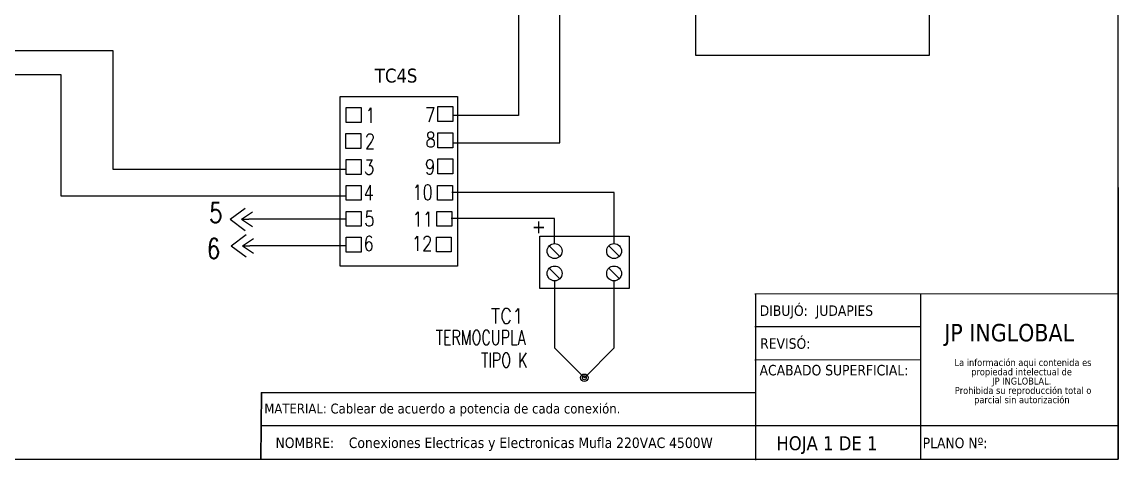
# Model space of a CAD drawing. Header units: millimetres. Extents: x 123.5 to 144.3, y 105.4 to 121.6.
# Drawn here: x 130.45 to 144.26, y 105.39 to 110.91 of the extents above; entities that cross this region are included whole.
import ezdxf
from ezdxf.enums import TextEntityAlignment as Align

# ---------------------------------------------------------------- set-up
doc = ezdxf.new("R2010")
doc.units = ezdxf.units.MM
doc.linetypes.add('CENTERX2', pattern=[20.32, 12.7, -2.54, 2.54, -2.54])
for name, color, linetype in [('CONTORNO', 179, 'Continuous'), ('DESC', 250, 'Continuous'), ('SYMS', 7, 'Continuous'), ('TAGS', 250, 'Continuous'), ('TERMS', 250, 'Continuous'), ('WIREFIXED', 7, 'Continuous'), ('WIRES', 7, 'Continuous')]:
    doc.layers.add(name, color=color, linetype=linetype)
doc.styles.add('SLDTEXTSTYLE0', font='tahoma.ttf')
doc.styles.add('SLDTEXTSTYLE1', font='tahomabd.ttf')
doc.styles.add('WD', font='romans.shx')

# ---------------------------------------------------------------- blocks, each defined once
blk = doc.blocks.new('SW_NOTE_2')
at = {"layer": 'CONTORNO', "color": 0, "char_height": 1.0583, "attachment_point": 2, "style": 'SLDTEXTSTYLE0'}
for s, insert in [('La información aqui contenida es ', (10.29, 1.34)), ('propiedad intelectual de', (10.08, -0.07)), ('JP INGLOBLAL.', (10.1, -1.48)), ('Prohibida su reproducción total o ', (10.3, -2.89)), ('parcial sin autorización', (10.12, -4.3))]:
    blk.add_mtext(s, dxfattribs=dict(at, insert=insert))
blk = doc.blocks.new('HT0001')
for p, q in [((-0.0625, 0.0625), (0.0625, 0.0625)), ((-0.0625, -0.0625), (-0.0625, 0.0625)), ((0.0625, 0.0625), (0.0625, -0.0625)), ((0.0625, -0.0625), (-0.0625, -0.0625))]:
    blk.add_line(p, q)
at = {"style": 'WD'}
for tag, p, width in [('INST', (0.0625, 0.4196), 0.7), ('LOC', (0.0625, 0.25), 0.7), ('DESC1', (0.0499, -0.3851), 0.8)]:
    blk.add_attdef(tag, p, '', height=0.125, dxfattribs=dict(at, width=width))
at = {"linetype": 'Continuous', "style": 'WD'}
for tag, p, height, width, flags in [('TERM01', (0.0625, 0.0938), 0.125, 0.8, 8), ('TAGSTRIP', (0.0499, -0.2288), 0.125, 0.9, 8), ('CAT', (0.2132, -0.4063), 0.1094, 0.8, 1), ('DESC2', (0.0499, -0.5413), 0.125, 0.8, 8), ('DESC3', (0.0499, -0.6976), 0.125, 0.8, 8)]:
    blk.add_attdef(tag, p, '', height=height, dxfattribs=dict(at, width=width, flags=flags))
at = {"style": 'WD', "flags": 1}
for tag, p, height in [('X2PIN01', (0.0326, 0.0839), 0.0125), ('X4TERM01', (-0.0625, 0), 0.0125), ('X4TERMDESC01', (-0.0552, -0.0229), 0.025), ('X2TERMDESC01', (-0.006, 0.0287), 0.025), ('STRIPSEQ', (0, 0), 0.00125), ('X2TERM01', (0, 0.0625), 0.0125), ('X1TERMDESC01', (0.0393, 0.007), 0.025), ('X1TERM01', (0.0625, 0), 0.0125), ('X1PIN01', (0.0868, 0.0164), 0.0125), ('X4PIN01', (-0.1138, -0.0375), 0.0125), ('LINKTERM', (0, -0.0019), 0.00125), ('X8TERM01', (0, -0.0625), 0.0125), ('X8TERMDESC01', (0, -0.0535), 0.025), ('X8PIN01', (0.0256, -0.0962), 0.0125)]:
    blk.add_attdef(tag, p, '', height=height, dxfattribs=at)
at = {"style": 'WD', "width": 0.7, "flags": 1}
blk.add_attdef('ASSYCODE', (0.0625, -0.2812), '', height=0.01, dxfattribs=at)
at = {"linetype": 'Continuous', "style": 'WD', "width": 0.8, "flags": 1}
blk.add_attdef('MFG', text='', height=0.1094, dxfattribs=at).set_placement((0.0882, -0.4063), align=Align.RIGHT)
blk = doc.blocks.new('TC4S')
at = {"layer": 'DESC'}
blk.add_lwpolyline([(132.45, 110.327), (133.929, 110.327), (133.929, 108.19), (132.45, 108.19)], close=True, dxfattribs=at)
at = {"layer": 'SYMS'}
ref = blk.add_blockref('HT0001', (132.621, 110.092), dxfattribs=dict(at, xscale=1.5, yscale=1.5, zscale=1.5))
ref.add_attrib('TERM01', '1', (132.768, 109.996), dxfattribs={"layer": 'TERMS', "linetype": 'Continuous', "height": 0.188, "style": 'WD', "width": 0.8, "flags": 8})
ref = blk.add_blockref('HT0001', (133.776, 110.106), dxfattribs=dict(at, xscale=1.5, yscale=1.5, zscale=1.5))
ref.add_attrib('TERM01', '7', (133.521, 110.001), dxfattribs={"layer": 'TERMS', "linetype": 'Continuous', "height": 0.188, "style": 'WD', "width": 0.8, "flags": 8})
ref = blk.add_blockref('HT0001', (133.776, 109.773), dxfattribs=dict(at, xscale=1.5, yscale=1.5, zscale=1.5))
ref.add_attrib('TERM01', '8', (133.527, 109.688), dxfattribs={"layer": 'TERMS', "linetype": 'Continuous', "height": 0.188, "style": 'WD', "width": 0.8, "flags": 8})
ref = blk.add_blockref('HT0001', (132.616, 109.766), dxfattribs=dict(at, xscale=1.5, yscale=1.5, zscale=1.5))
ref.add_attrib('TERM01', '2', (132.762, 109.669), dxfattribs={"layer": 'TERMS', "linetype": 'Continuous', "height": 0.188, "style": 'WD', "width": 0.8, "flags": 8})
ref = blk.add_blockref('HT0001', (132.621, 109.438), dxfattribs=dict(at, xscale=1.5, yscale=1.5, zscale=1.5))
ref.add_attrib('TERM01', '3', (132.752, 109.342), dxfattribs={"layer": 'TERMS', "linetype": 'Continuous', "height": 0.188, "style": 'WD', "width": 0.8, "flags": 8})
ref = blk.add_blockref('HT0001', (133.776, 109.446), dxfattribs=dict(at, xscale=1.5, yscale=1.5, zscale=1.5))
ref.add_attrib('TERM01', '9', (133.519, 109.345), dxfattribs={"layer": 'TERMS', "linetype": 'Continuous', "height": 0.188, "style": 'WD', "width": 0.8, "flags": 8})
ref = blk.add_blockref('HT0001', (132.621, 109.114), dxfattribs=dict(at, xscale=1.5, yscale=1.5, zscale=1.5))
ref.add_attrib('TERM01', '4', (132.746, 109.021), dxfattribs={"layer": 'TERMS', "linetype": 'Continuous', "height": 0.188, "style": 'WD', "width": 0.8, "flags": 8})
ref = blk.add_blockref('HT0001', (133.772, 109.114), dxfattribs=dict(at, xscale=1.5, yscale=1.5, zscale=1.5))
ref.add_attrib('TERM01', '10', (133.36, 109.027), dxfattribs={"layer": 'TERMS', "linetype": 'Continuous', "height": 0.1875, "style": 'WD', "width": 0.8, "flags": 8})
ref = blk.add_blockref('HT0001', (132.621, 108.787), dxfattribs=dict(at, xscale=1.5, yscale=1.5, zscale=1.5))
ref.add_attrib('TERM01', '5', (132.755, 108.694), dxfattribs={"layer": 'TERMS', "linetype": 'Continuous', "height": 0.188, "style": 'WD', "width": 0.8, "flags": 8})
ref = blk.add_blockref('HT0001', (133.762, 108.787), dxfattribs=dict(at, xscale=1.5, yscale=1.5, zscale=1.5))
ref.add_attrib('TERM01', '11', (133.363, 108.688), dxfattribs={"layer": 'TERMS', "linetype": 'Continuous', "height": 0.1875, "style": 'WD', "width": 0.8, "flags": 8})
ref = blk.add_blockref('HT0001', (132.621, 108.46), dxfattribs=dict(at, xscale=1.5, yscale=1.5, zscale=1.5))
ref.add_attrib('TERM01', '6', (132.746, 108.382), dxfattribs={"layer": 'TERMS', "linetype": 'Continuous', "height": 0.188, "style": 'WD', "width": 0.8, "flags": 8})
ref = blk.add_blockref('HT0001', (133.757, 108.464), dxfattribs=dict(at, xscale=1.5, yscale=1.5, zscale=1.5))
ref.add_attrib('TERM01', '12', (133.354, 108.382), dxfattribs={"layer": 'TERMS', "linetype": 'Continuous', "height": 0.1875, "style": 'WD', "width": 0.8, "flags": 8})
at = {"color": 7, "linetype": 'Continuous', "lineweight": 0, "insert": (132.888, 110.677), "char_height": 0.1757, "attachment_point": 1, "style": 'SLDTEXTSTYLE0'}
blk.add_mtext('TC4S', dxfattribs=at)
blk = doc.blocks.new('HC01JP1')
for p, q in [((-0.0625, 0), (0.0625, 0.0938)), ((-0.0625, 0), (0.0625, -0.0938)), ((0.0312, 0), (0.125, 0.0625)), ((0.0312, 0), (0.125, -0.0625)), ((0.0312, 0), (0.0938, 0))]:
    blk.add_line(p, q)
at = {"style": 'WD', "width": 0.7}
for tag, p in [('INST', (0.1458, 0.7873)), ('LOC', (0, 0.6177)), ('DESC1', (0, 0.448)), ('DESC2', (0, 0.2918))]:
    blk.add_attdef(tag, text='', height=0.125, dxfattribs=at).set_placement(p, align=Align.CENTER)
at = {"style": 'WD', "width": 0.9}
blk.add_attdef('TAG1', text='', height=0.125, dxfattribs=at).set_placement((-0.0156, 0.125), align=Align.RIGHT)
at = {"linetype": 'Continuous', "style": 'WD', "width": 0.9, "flags": 8}
blk.add_attdef('DELIM', text='', height=0.125, dxfattribs=at).set_placement((0.0469, 0.125), align=Align.CENTER)
blk.add_attdef('TERM01', (0.1094, 0.125), '', height=0.125, dxfattribs=at)
at = {"style": 'WD'}
for tag, p in [('X2LINK', (0.0625, 0.125)), ('X8LINK', (0.0625, -0.125))]:
    blk.add_attdef(tag, p, '', height=0.01, dxfattribs=at)
for tag, p, height, flags in [('X4TERMDESC01', (-0.0646, 0.0209), 0.01, 1), ('X4TERM01', (-0.0625, 0), 0.0125, 1), ('X1TERM01', (0.0938, 0), 0.0125, 1), ('X1TERMDESC01', (0.1, 0.0188), 0.01, 1), ('FAMILY', (0.2047, 0.0586), 0.01, 9)]:
    blk.add_attdef(tag, p, '', height=height, dxfattribs=dict(at, flags=flags))
at = {"linetype": 'Continuous', "style": 'WD', "flags": 9}
for tag, p in [('ASSYCODE', (0.2908, 0.0372)), ('MFG', (0.2903, 0.0575)), ('CAT', (0.2922, 0.0769))]:
    blk.add_attdef(tag, text='', height=0.01, dxfattribs=at).set_placement(p, align=Align.CENTER)
blk = doc.blocks.new('HC02JP1')
for p, q in [((-0.0625, 0), (0.0625, 0.0938)), ((-0.0625, 0), (0.0625, -0.0938)), ((0.0312, 0), (0.125, 0.0625)), ((0.0312, 0), (0.125, -0.0625)), ((0.0312, 0), (0.0938, 0))]:
    blk.add_line(p, q)
at = {"style": 'WD', "width": 0.7}
for tag, p in [('INST', (0.1458, 0.7873)), ('LOC', (0, 0.6177)), ('DESC1', (0, 0.448)), ('DESC2', (0, 0.2918))]:
    blk.add_attdef(tag, text='', height=0.125, dxfattribs=at).set_placement(p, align=Align.CENTER)
at = {"style": 'WD', "width": 0.9}
blk.add_attdef('TAG2', text='', height=0.125, dxfattribs=at).set_placement((-0.0156, 0.125), align=Align.RIGHT)
at = {"linetype": 'Continuous', "style": 'WD', "width": 0.9, "flags": 8}
blk.add_attdef('DELIM', text='', height=0.125, dxfattribs=at).set_placement((0.0469, 0.125), align=Align.CENTER)
blk.add_attdef('TERM01', (0.1094, 0.125), '', height=0.125, dxfattribs=at)
at = {"style": 'WD'}
for tag, p in [('X2LINK', (0.0625, 0.125)), ('X8LINK', (0.0625, -0.125))]:
    blk.add_attdef(tag, p, '', height=0.01, dxfattribs=at)
for tag, p, height, flags in [('X4TERM01', (-0.0625, 0), 0.0125, 1), ('X4TERMDESC01', (-0.0458, 0.0229), 0.01, 1), ('X1TERM01', (0.0938, 0), 0.0125, 1), ('X1TERMDESC01', (0.0979, 0.0209), 0.01, 1), ('FAMILY', (0.2047, 0.0586), 0.01, 9)]:
    blk.add_attdef(tag, p, '', height=height, dxfattribs=dict(at, flags=flags))
blk = doc.blocks.new('VTC1LTB')
for p, q in [((-0.125, 0.0625), (0.625, 0.0625)), ((-0.125, -0.375), (-0.125, 0.0625)), ((0.625, 0.0625), (0.625, -0.375)), ((-0.0442, -0.0183), (0.0442, -0.1067)), ((0.4558, -0.0183), (0.5442, -0.1067)), ((-0.0442, -0.2058), (0.0442, -0.2942)), ((0.4558, -0.2058), (0.5442, -0.2942)), ((0, -0.3125), (0, -0.875)), ((0.5, -0.875), (0.5, -0.3125)), ((0.625, -0.375), (-0.125, -0.375)), ((0, -0.875), (0.25, -1.125)), ((0.25, -1.125), (0.5, -0.875))]:
    blk.add_line(p, q)
for centre, radius in [((0, -0.0625), 0.0625), ((0.5, -0.0625), 0.0625), ((0, -0.25), 0.0625), ((0.5, -0.25), 0.0625), ((0.25, -1.125), 0.0313), ((0.25, -1.125), 0.0163)]:
    blk.add_circle(centre, radius)
at = {"color": 7, "style": 'WD', "flags": 1}
for tag, p in [('X8TERM01', (0, 0)), ('X8TERM02', (0.5, 0)), ('X4TERM01', (-0.0625, -0.0625)), ('X1TERM02', (0.5625, -0.0625))]:
    blk.add_attdef(tag, p, '', height=0.0125, dxfattribs=at)
at = {"linetype": 'Continuous', "style": 'WD', "flags": 8}
blk.add_attdef('TERM01', text='', height=0.125, rotation=90, dxfattribs=at).set_placement((0.0938, -0.0312), align=Align.TOP_RIGHT)
blk.add_attdef('TERM02', text='', height=0.125, rotation=90, dxfattribs=at).set_placement((0.4062, -0.0312), align=Align.RIGHT)
at = {"style": 'WD'}
for tag, p, width in [('INST', (0.6875, -0.3598), 0.7), ('LOC', (0.6875, -0.5294), 0.7), ('TAG1', (0.6894, -0.6856), 0.9), ('DESC1', (0.6912, -0.8419), 0.7), ('DESC2', (0.6912, -0.9981), 0.7), ('RATING1', (0.375, -1.1875), 0.9), ('WDTAGALT', (0.6875, -1.375), 0.7)]:
    blk.add_attdef(tag, p, '', height=0.125, dxfattribs=dict(at, width=width))
at = {"style": 'WD', "flags": 9}
blk.add_attdef('FAMILY', (0.2235, -1.1939), '', height=0.01, dxfattribs=at)
at = {"linetype": 'Continuous', "style": 'WD'}
for tag, p, flags in [('CAT', (0.2239, -1.2234), 1), ('MFG', (0.2534, -1.2075), 1), ('ASSYCODE', (0.2884, -1.2205), 9)]:
    blk.add_attdef(tag, p, '', height=0.01, dxfattribs=dict(at, flags=flags))
blk = doc.blocks.new('WD_WNH')
at = {"linetype": 'Continuous', "style": 'WD', "width": 0.8}
blk.add_attdef('WIRENO', text='', height=0.125, dxfattribs=at).set_placement((0, 0.0625), align=Align.CENTER)
at = {"style": 'WD', "flags": 1}
for tag, p in [('W01USER', (0, 0.0781)), ('W02USER', (0, 0.0703)), ('W03USER', (0, 0.0625)), ('W04USER', (0, 0.0547)), ('W05USER', (0, 0.0469)), ('W06USER', (0, 0.0391)), ('W07USER', (0, 0.0312)), ('W08USER', (0, 0.0234)), ('W09USER', (0, 0.0156)), ('W10USER', (0, 0.0078))]:
    blk.add_attdef(tag, text='', height=0.005, dxfattribs=at).set_placement(p, align=Align.CENTER)
blk = doc.blocks.new('WD_WNV')
at = {"style": 'WD', "flags": 1}
for tag, p in [('W01USER', (-0.0625, 0.0938)), ('W02USER', (-0.0625, 0.0859)), ('W03USER', (-0.0625, 0.0781)), ('W04USER', (-0.0625, 0.0703)), ('W05USER', (-0.0625, 0.0625)), ('W06USER', (-0.0625, 0.0547)), ('W07USER', (-0.0625, 0.0469)), ('W08USER', (-0.0625, 0.0391)), ('W09USER', (-0.0625, 0.0312)), ('W10USER', (-0.0625, 0.0234))]:
    blk.add_attdef(tag, text='', height=0.005, dxfattribs=at).set_placement(p, align=Align.CENTER)
at = {"linetype": 'Continuous', "style": 'WD', "width": 0.8}
blk.add_attdef('WIRENO', text='', height=0.125, dxfattribs=at).set_placement((-0.05, 0), align=Align.MIDDLE_RIGHT)

msp = doc.modelspace()

# ---------------------------------------------------------------- linework, layer by layer
at = {"color": 7, "linetype": 'Continuous'}
for p, q in [((144.256, 105.405), (144.256, 121.59)), ((123.506, 105.405), (144.256, 105.405))]:
    msp.add_line(p, q, dxfattribs=at)
at = {"color": 7, "linetype": 'CENTERX2', "lineweight": 0}
for p in [(144.256, 108.823), (133.462, 105.405)]:
    msp.add_line(p, (144.256, 105.405), dxfattribs=at)
at = {"color": 7, "linetype": 'Continuous', "lineweight": 0}
for p, q in [((144.256, 107.486), (139.681, 107.481)), ((139.691, 107.486), (139.691, 105.394)), ((141.766, 107.486), (141.766, 105.397)), ((141.766, 107.071), (139.681, 107.073)), ((141.766, 106.656), (139.681, 106.653)), ((139.691, 106.241), (133.465, 106.241)), ((144.256, 105.826), (133.465, 105.826))]:
    msp.add_line(p, q, dxfattribs=at)
at = {"color": 7, "linetype": 'Continuous', "lineweight": 30}
msp.add_line((133.47, 106.245), (133.462, 105.405), dxfattribs=at)
at = {"layer": 'WIRES'}
for p, q in [((136.706, 113.602), (136.706, 109.729)), ((137.225, 109.388), (137.225, 113.602)), ((138.933, 113.652), (138.933, 110.49)), ((141.88, 110.49), (141.88, 111.415)), ((131.602, 110.543), (128.082, 110.543)), ((131.602, 109.739), (131.602, 110.543)), ((138.933, 110.49), (141.88, 110.49)), ((130.947, 110.243), (127.727, 110.243)), ((130.947, 109.425), (130.947, 110.243)), ((131.602, 109.052), (131.602, 109.739)), ((136.706, 109.729), (135.874, 109.729)), ((130.947, 108.716), (130.947, 109.425)), ((135.879, 109.388), (137.225, 109.388)), ((134.536, 109.052), (131.602, 109.052)), ((134.536, 108.716), (130.947, 108.716)), ((137.91, 108.762), (135.865, 108.762)), ((137.91, 108.118), (137.91, 108.762)), ((134.536, 108.427), (133.31, 108.427)), ((137.16, 108.435), (135.857, 108.435)), ((137.16, 108.118), (137.16, 108.435)), ((134.536, 108.091), (133.323, 108.091))]:
    msp.add_line(p, q, dxfattribs=at)

# ---------------------------------------------------------------- block references
at = {"layer": 'CONTORNO', "color": 7, "xscale": 0.083, "yscale": 0.083, "zscale": 0.083}
msp.add_blockref('SW_NOTE_2', (142.204, 106.555), dxfattribs=at)
at = {"layer": 'DESC'}
msp.add_blockref('TC4S', (2.009, -0.356), dxfattribs=at)
at = {"layer": 'SYMS', "xscale": 1.5, "yscale": 1.5, "zscale": 1.5}
for name, p in [('HC01JP1', (133.169, 108.426)), ('HC02JP1', (133.182, 108.091))]:
    msp.add_blockref(name, p, dxfattribs=at)
at = {"layer": 'SYMS'}
ref = msp.add_blockref('VTC1LTB', (137.16, 108.118), dxfattribs=dict(at, xscale=1.5, yscale=1.5, zscale=1.5))
ref.add_attrib('DESC2', 'TIPO K', (136.235, 106.558), dxfattribs={"layer": 'DESC', "height": 0.1875, "style": 'WD', "width": 0.7})
ref.add_attrib('DESC1', 'TERMOCUPLA', (135.665, 106.843), dxfattribs={"layer": 'DESC', "height": 0.1875, "style": 'WD', "width": 0.7})
ref.add_attrib('TAG1', 'TC1', (136.359, 107.114), dxfattribs={"layer": 'TAGS', "height": 0.1875, "style": 'WD', "width": 0.9})
at = {"layer": 'WIREFIXED'}
ref = msp.add_blockref('WD_WNH', (133.748, 108.533), dxfattribs=dict(at, xscale=2, yscale=2, zscale=2))
ref.add_attrib('WIRENOF', '5', dxfattribs={"linetype": 'Continuous', "height": 0.25, "style": 'WD', "width": 0.8}).set_placement((132.894, 108.381), align=Align.CENTER)
ref = msp.add_blockref('WD_WNV', (133.95, 107.796), dxfattribs=dict(at, xscale=2, yscale=2, zscale=2))
ref.add_attrib('WIRENOF', '6', dxfattribs={"linetype": 'Continuous', "height": 0.25, "style": 'WD', "width": 0.8}).set_placement((132.952, 108.056), align=Align.MIDDLE_RIGHT)

# ---------------------------------------------------------------- texts
at = {"color": 7, "linetype": 'Continuous', "lineweight": 0, "attachment_point": 1, "style": 'SLDTEXTSTYLE0'}
for s, insert, char_height in [('+', (136.874, 108.423), 0.176), ('REVISÓ:', (139.749, 106.927), 0.1318), ('MATERIAL: Cablear de acuerdo a potencia de cada conexión.', (133.505, 106.105), 0.1245), ('\\pi-0.39529,l0.52705,t1.0541;NOMBRE:^IConexiones Electricas y Electronicas Mufla 220VAC 4500W', (133.515, 105.678), 0.13176), ('HOJA 1 DE 1', (139.953, 105.694), 0.17568), ('PLANO Nº:', (141.795, 105.676), 0.1318)]:
    msp.add_mtext(s, dxfattribs=dict(at, insert=insert, char_height=char_height))
at = {"layer": 'CONTORNO', "color": 7, "char_height": 0.13176, "attachment_point": 1, "style": 'SLDTEXTSTYLE0'}
for s, insert in [('DIBUJÓ:  JUDAPIES', (139.743, 107.341)), ('ACABADO SUPERFICIAL:', (139.742, 106.592))]:
    msp.add_mtext(s, dxfattribs=dict(at, insert=insert))
at = {"layer": 'CONTORNO', "insert": (142.067, 107.108), "char_height": 0.2196, "attachment_point": 1, "style": 'SLDTEXTSTYLE1'}
msp.add_mtext('JP INGLOBAL', dxfattribs=at)

doc.saveas('drawing.dxf')
